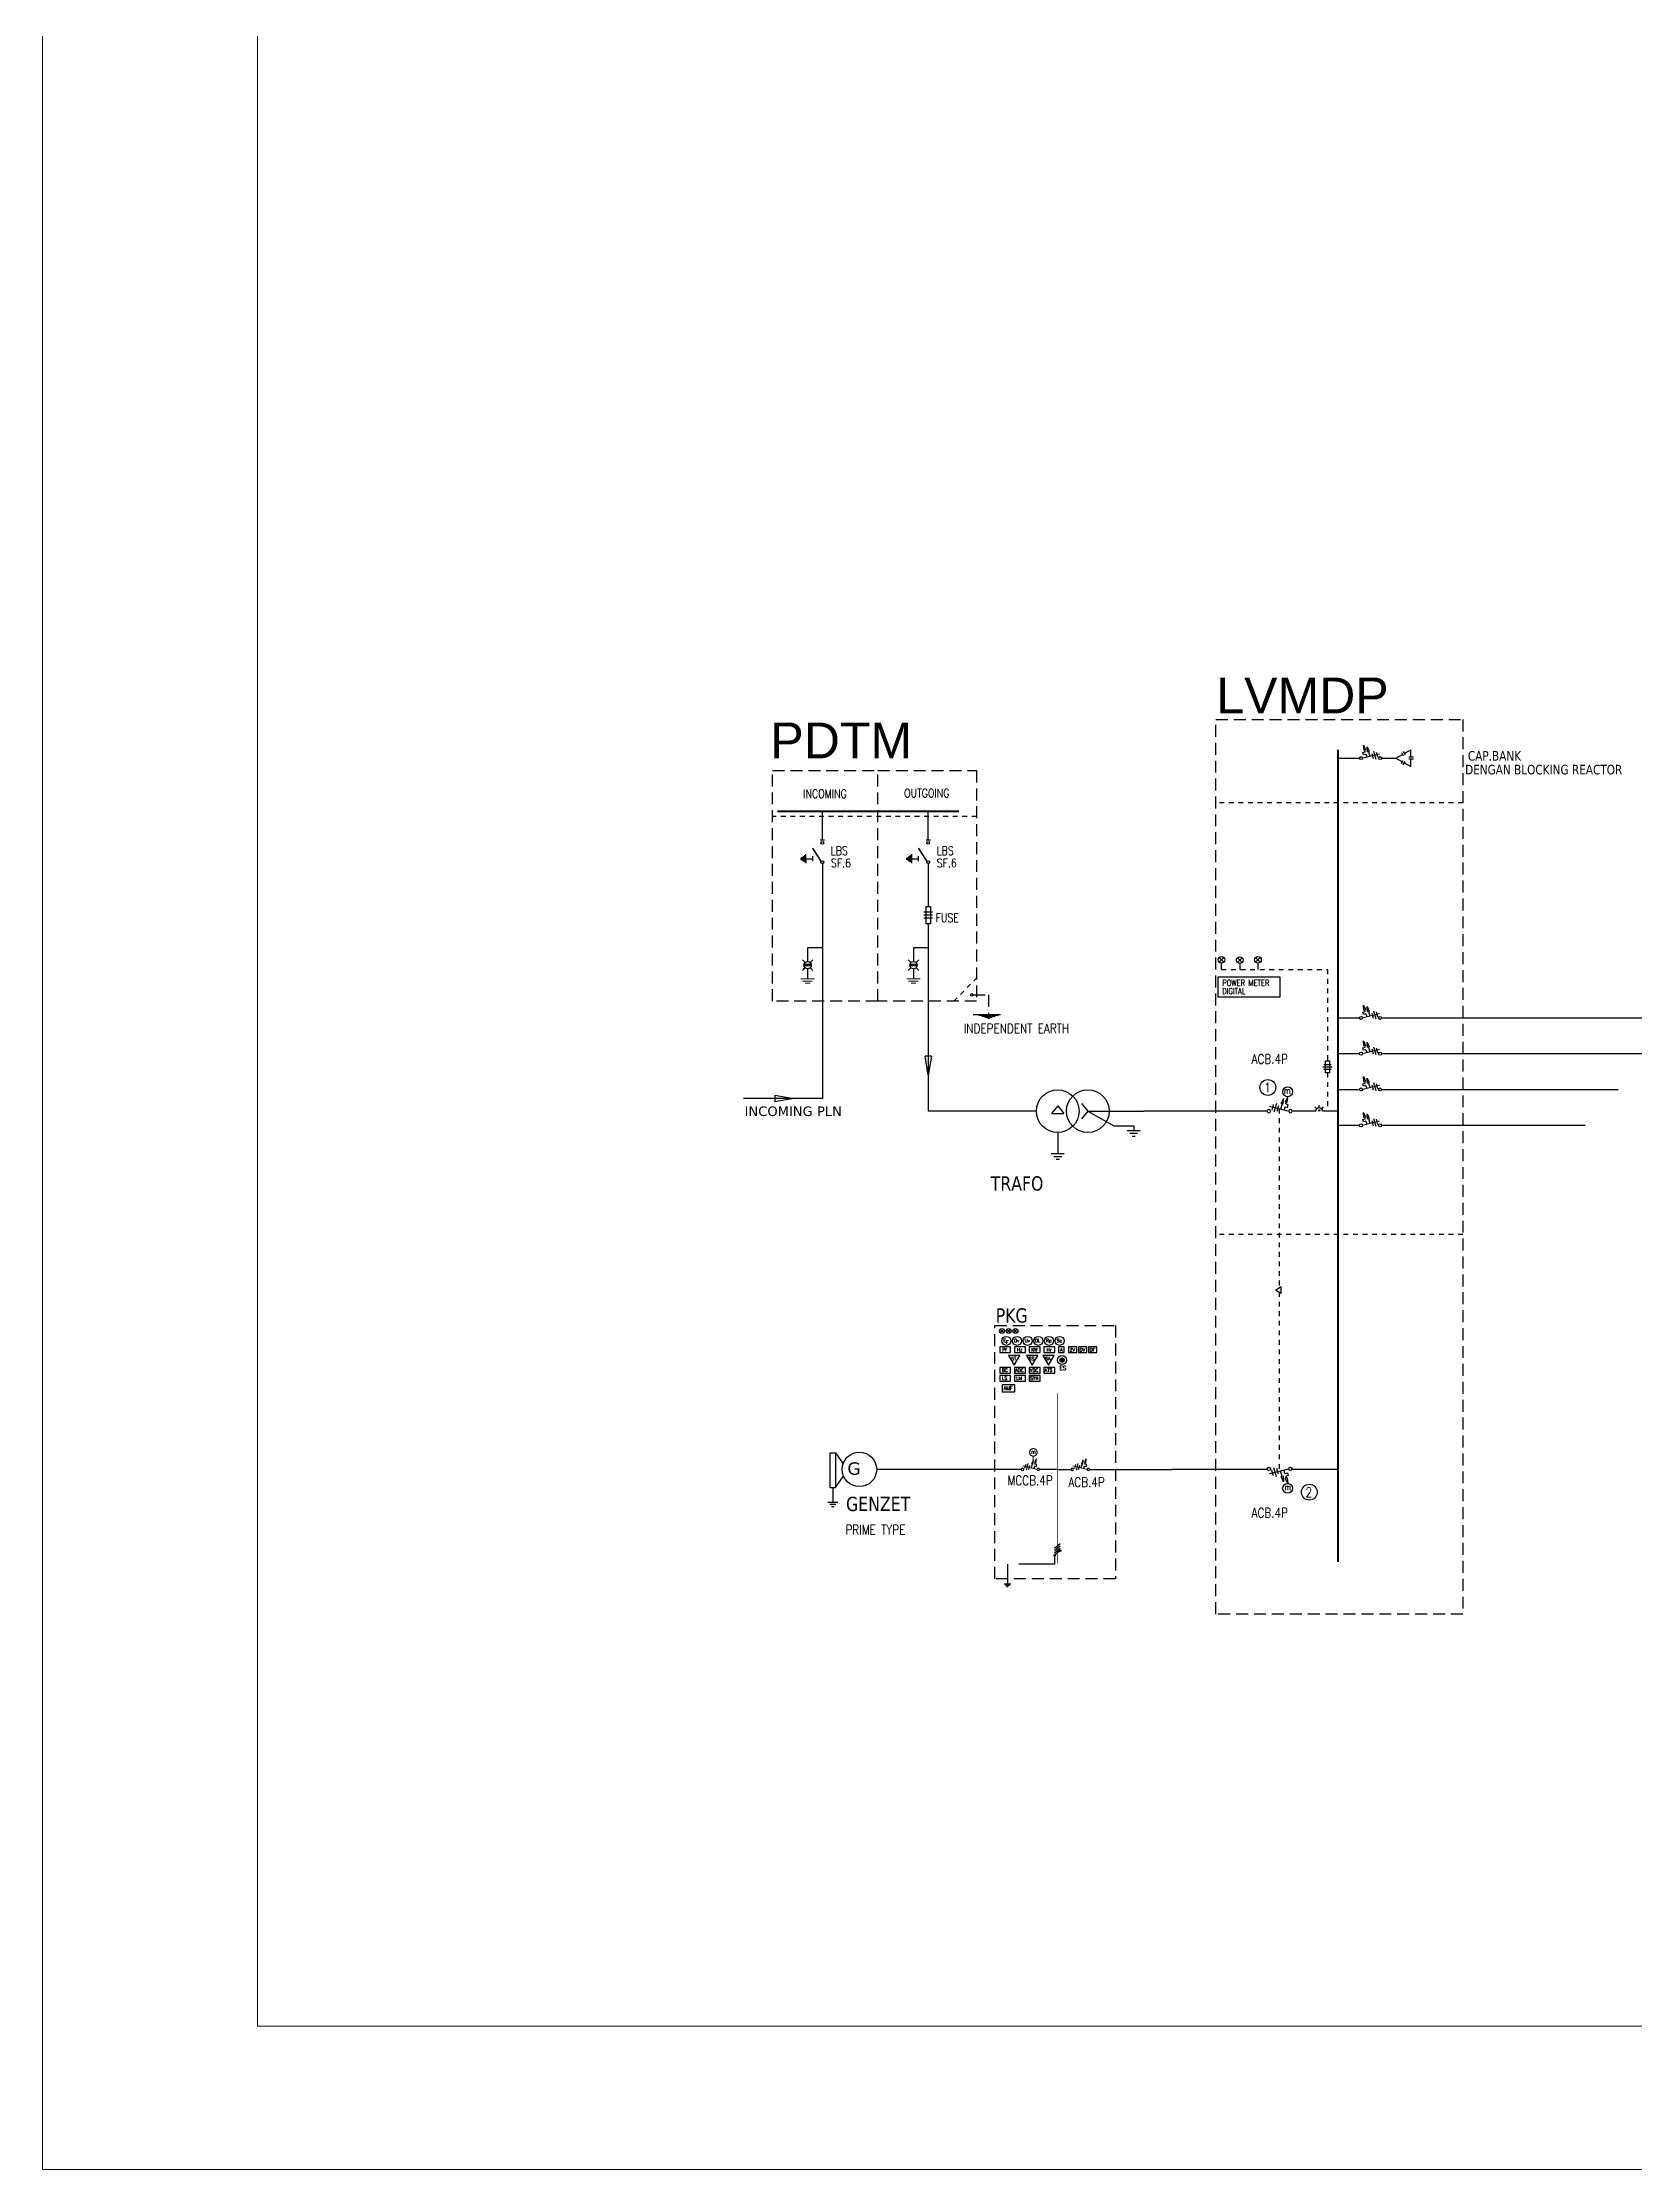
# Model space of a CAD drawing. Header units: inches. Extents: x 31310 to 32350, y 3900 to 5049.
# Drawn here: x 31810 to 31843.36, y 4167.57 to 4212.12 of the extents above; entities that cross this region are included whole.
import ezdxf

# ---------------------------------------------------------------- set-up
doc = ezdxf.new("R2010")
doc.units = ezdxf.units.IN
doc.header["$MEASUREMENT"] = 0
doc.linetypes.add('DASHDOT2', pattern=[0.5, 0.25, -0.125, 0, -0.125])
doc.linetypes.add('HIDDEN', pattern=[0.375, 0.25, -0.125])
for name, color, linetype, lineweight in [('-15', 7, 'Continuous', 15), ('A-FURN-EQPM', 177, 'Continuous', 0), ('cable', 6, 'Continuous', 30), ('US-Elevation', 9, 'Continuous', 5)]:
    doc.layers.add(name, color=color, linetype=linetype, lineweight=lineweight)
for name, color, linetype in [('-PANEL', 1, 'Continuous'), ('-TXT', 7, 'Continuous'), ('KBU', 1, 'Continuous'), ('MCB', 2, 'Continuous'), ('PNL', 5, 'Continuous'), ('TEXT', 7, 'Continuous'), ('WIRING', 4, 'Continuous')]:
    doc.layers.add(name, color=color, linetype=linetype)
doc.styles.add('A', font='ROMANS.SHX', dxfattribs={"width": 0.7})
doc.styles.add('ARIAL', font='arial.ttf')
doc.styles.add('dwi', font='romans.shx', dxfattribs={"width": 0.8, "height": 0.3})
doc.styles.add('DWI1', font='verdana.ttf', dxfattribs={"height": 0.6})
doc.styles.add('RomanS', font='romans.shx')

# ---------------------------------------------------------------- blocks, each defined once
blk = doc.blocks.new('_ClosedBlank')
at = {"color": 0, "linetype": 'ByBlock', "lineweight": -2}
for p, q in [((-1, 0.17), (0, 0)), ((-1, 0.17), (-1, -0.17)), ((0, 0), (-1, -0.17))]:
    blk.add_line(p, q, dxfattribs=at)
blk = doc.blocks.new('-MCCB')
at = {"layer": 'WIRING', "color": 7}
for p, q in [((0.136, 0.233), (0.229, 0.258)), ((0.163, 0.134), (0.136, 0.233)), ((0.256, 0.16), (0.163, 0.134)), ((0.229, 0.258), (0.211, 0.322)), ((0.49, 0.19), (0.546, -0.013)), ((0.563, 0.278), (0.651, -0.04)), ((0.672, 0.24), (0.727, 0.037))]:
    blk.add_line(p, q, dxfattribs=at)
at = {"layer": 'WIRING', "const_width": 0.04}
blk.add_lwpolyline([(0.121, 0), (0.813, 0.173)], dxfattribs=at)
at = {"layer": 'WIRING', "color": 7}
for points in [[(0.256, 0.16), (0.288, 0.044)], [(0.357, 0.266), (0.41, 0.074)]]:
    blk.add_lwpolyline(points, dxfattribs=at)
at = {"layer": 'WIRING'}
for centre in [(0.06, 0), (0.828, 0)]:
    blk.add_circle(centre, 0.0605, dxfattribs=at)
at = {"layer": 'WIRING', "color": 7, "xscale": 0.1999999999999972, "yscale": 0.1999999999999972, "zscale": 0.1999999999999972, "rotation": 105.3991931955513}
for p in [(0.158, 0.515), (0.304, 0.458)]:
    blk.add_blockref('_ClosedBlank', p, dxfattribs=at)
blk = doc.blocks.new('erthrhhrthre')
for p, q in [((-229.505, 130.043), (-229.505, 40.943)), ((-229.505, 40.943), (-103.505, 40.943))]:
    blk.add_line(p, q)
at = {"color": 5}
for p, q in [((-225.005, 127.043), (-225.005, 43.943)), ((-225.005, 43.943), (-106.505, 43.943))]:
    blk.add_line(p, q, dxfattribs=at)
at = {"layer": 'A-FURN-EQPM', "color": 0, "linetype": 'ByBlock', "lineweight": -2, "ltscale": 0.25}
blk.add_lwpolyline([(-229.505, 40.943), (-103.505, 40.943), (-103.505, 130.043), (-229.505, 130.043)], close=True, dxfattribs=at)

msp = doc.modelspace()

# ---------------------------------------------------------------- hatches: boundary and pattern name
h = msp.add_hatch()
h.set_pattern_fill('ANSI31', color=8, scale=0.08171, style=0)
h.set_pattern_definition([(45, (31864.634732, 4172.507823), (-0.0072222286, 0.0072222286), [])])
h.paths.add_polyline_path([(31831.307, 4184.525, 1), (31831.396, 4184.525, 1)])

# ---------------------------------------------------------------- linework, layer by layer
at = {"layer": '-15'}
for p, q in [((31825.883, 4192.508), (31826.165, 4192.508)), ((31825.917, 4192.463), (31826.12, 4192.463)), ((31826.074, 4192.418), (31825.973, 4192.418)), ((31828.1, 4192.508), (31828.381, 4192.508)), ((31828.134, 4192.463), (31828.337, 4192.463)), ((31828.291, 4192.418), (31828.19, 4192.418))]:
    msp.add_line(p, q, dxfattribs=at)
at = {"layer": '-15', "linetype": 'HIDDEN', "ltscale": 2}
msp.add_line((31830.751, 4182.434), (31830.751, 4182.514), dxfattribs=at)
msp.add_circle((31830.751, 4182.592), 0.0782, dxfattribs=at)
at = {"layer": '-PANEL'}
msp.add_line((31826.334, 4192.779), (31826.334, 4190.004), dxfattribs=at)
at = {"layer": '-TXT', "ltscale": 2}
for p, q in [((31835.824, 4185.992), (31835.939, 4186.064)), ((31835.939, 4185.92), (31835.824, 4185.992)), ((31835.939, 4185.92), (31835.939, 4186.064))]:
    msp.add_line(p, q, dxfattribs=at)
at = {"color": 2}
for p, q in [((31825.913, 4192.908), (31825.969, 4192.852)), ((31825.969, 4192.743), (31825.913, 4192.687)), ((31825.969, 4192.743), (31825.931, 4192.705)), ((31826.134, 4192.908), (31826.078, 4192.852)), ((31826.078, 4192.743), (31826.134, 4192.687)), ((31828.13, 4192.908), (31828.186, 4192.852)), ((31828.186, 4192.743), (31828.13, 4192.687)), ((31828.186, 4192.743), (31828.148, 4192.705)), ((31828.351, 4192.908), (31828.295, 4192.852)), ((31828.295, 4192.743), (31828.351, 4192.687)), ((31826.497, 4181.858), (31826.497, 4182.583)), ((31826.497, 4182.583), (31826.606, 4182.583)), ((31826.606, 4182.583), (31826.606, 4181.858)), ((31826.606, 4182.583), (31826.768, 4182.353)), ((31826.606, 4181.858), (31826.768, 4182.088)), ((31826.497, 4181.858), (31826.606, 4181.858))]:
    msp.add_line(p, q, dxfattribs=at)
at = {"color": 7}
for p, q in [((31826.1, 4192.811), (31825.948, 4192.811)), ((31826.1, 4192.784), (31825.948, 4192.784)), ((31828.316, 4192.811), (31828.165, 4192.811)), ((31828.316, 4192.784), (31828.165, 4192.784))]:
    msp.add_line(p, q, dxfattribs=at)
at = {"ltscale": 2}
for p, q in [((31836.813, 4190.668), (31837.012, 4190.668)), ((31836.833, 4190.716), (31836.992, 4190.716)), ((31836.833, 4190.619), (31836.992, 4190.619))]:
    msp.add_line(p, q, dxfattribs=at)
at = {"color": 5, "ltscale": 0.03}
msp.add_line((31836.734, 4189.738), (31836.734, 4189.738), dxfattribs=at)
at = {"color": 5, "const_width": 0.0464, "elevation": 0}
msp.add_lwpolyline([(31829.194, 4196.02), (31825.392, 4196.02)], dxfattribs=at)
at = {"color": 7, "ltscale": 2, "elevation": 0}
msp.add_lwpolyline([(31836.869, 4190.79), (31836.957, 4190.79), (31836.957, 4190.545), (31836.869, 4190.545)], close=True, dxfattribs=at)
at = {"color": 2}
for centre, radius in [((31826.024, 4192.798), 0.077), ((31828.241, 4192.798), 0.077), ((31827.109, 4182.235), 0.361)]:
    msp.add_circle(centre, radius, dxfattribs=at)
at = {"color": 0}
for centre in [(31835.661, 4190.235), (31836.532, 4181.758)]:
    msp.add_circle(centre, 0.166, dxfattribs=at)
at = {"ltscale": 2}
msp.add_circle((31836.738, 4189.753), 0.0148, dxfattribs=at)
at = {"color": 8}
msp.add_circle((31831.352, 4184.525), 0.0449, dxfattribs=at)
at = {"layer": 'cable'}
for p, q in [((31826.334, 4195.415), (31826.334, 4196.017)), ((31828.551, 4195.415), (31828.551, 4196.017)), ((31826.334, 4193.161), (31826.024, 4193.161)), ((31826.024, 4193.161), (31826.024, 4192.875)), ((31828.551, 4193.161), (31828.241, 4193.161)), ((31828.241, 4193.161), (31828.241, 4192.875)), ((31826.024, 4192.721), (31826.024, 4192.508)), ((31828.241, 4192.721), (31828.241, 4192.508))]:
    msp.add_line(p, q, dxfattribs=at)
at = {"layer": 'KBU'}
for p, q in [((31826.333, 4194.981), (31826.333, 4194.981)), ((31826.333, 4194.981), (31826.333, 4194.981)), ((31828.55, 4194.981), (31828.55, 4194.981)), ((31828.55, 4194.981), (31828.55, 4194.981))]:
    msp.add_line(p, q, dxfattribs=at)
at = {"layer": 'KBU', "color": 8}
for p, q in [((31828.642, 4193.909), (31828.46, 4193.909)), ((31828.642, 4193.844), (31828.46, 4193.844)), ((31828.642, 4193.779), (31828.46, 4193.779))]:
    msp.add_line(p, q, dxfattribs=at)
at = {"layer": 'KBU', "linetype": 'Continuous'}
msp.add_line((31828.551, 4193.641), (31828.551, 4193.659), dxfattribs=at)
at = {"layer": 'MCB'}
for p, q in [((31826.38, 4195.415), (31826.289, 4195.415)), ((31828.596, 4195.415), (31828.506, 4195.415))]:
    msp.add_line(p, q, dxfattribs=at)
at = {"layer": 'MCB', "const_width": 0.0338, "elevation": 0}
for points in [[(31826.308, 4194.968), (31826.128, 4195.248)], [(31828.525, 4194.968), (31828.345, 4195.248)]]:
    msp.add_lwpolyline(points, dxfattribs=at)
at = {"layer": 'MCB', "elevation": 0}
msp.add_lwpolyline([(31828.505, 4194.029), (31828.597, 4194.029), (31828.597, 4193.659), (31828.505, 4193.659)], close=True, dxfattribs=at)
at = {"layer": 'MCB'}
for centre in [(31826.332, 4195.359), (31828.549, 4195.359), (31826.331, 4194.952), (31828.548, 4194.952)]:
    msp.add_circle(centre, 0.0293, dxfattribs=at)
at = {"layer": 'PNL', "color": 3}
for p, q in [((31825.881, 4195.042), (31825.881, 4195.004)), ((31825.905, 4195.062), (31825.906, 4194.987)), ((31825.93, 4195.082), (31825.931, 4194.968)), ((31825.955, 4195.101), (31825.955, 4194.951)), ((31825.982, 4195.123), (31825.983, 4194.931)), ((31825.983, 4195.027), (31826.131, 4195.027)), ((31826.131, 4194.978), (31826.131, 4195.077)), ((31828.098, 4195.042), (31828.098, 4195.004)), ((31828.122, 4195.062), (31828.122, 4194.987)), ((31828.147, 4195.082), (31828.147, 4194.968)), ((31828.171, 4195.101), (31828.172, 4194.951)), ((31828.199, 4195.123), (31828.199, 4194.931)), ((31828.199, 4195.027), (31828.348, 4195.027)), ((31828.348, 4194.978), (31828.348, 4195.077))]:
    msp.add_line(p, q, dxfattribs=at)
at = {"layer": 'PNL', "color": 7, "linetype": 'HIDDEN'}
for p, q in [((31829.491, 4192.174), (31829.813, 4192.174)), ((31829.813, 4192.174), (31829.813, 4191.761))]:
    msp.add_line(p, q, dxfattribs=at)
at = {"layer": 'PNL', "color": 7}
for p, q in [((31829.49, 4191.761), (31830.06, 4191.761)), ((31830.016, 4191.741), (31829.61, 4191.741)), ((31829.954, 4191.72), (31829.672, 4191.72)), ((31829.892, 4191.7), (31829.734, 4191.7)), ((31829.83, 4191.68), (31829.796, 4191.68))]:
    msp.add_line(p, q, dxfattribs=at)
msp.add_circle((31829.464, 4192.174), 0.0264, dxfattribs=at)
at = {"layer": 'WIRING', "color": 6}
for p, q in [((31837.584, 4197.128), (31837.13, 4197.128)), ((31838.047, 4197.132), (31838.341, 4197.133))]:
    msp.add_line(p, q, dxfattribs=at)
at = {"layer": 'WIRING', "color": 7, "ltscale": 2}
for p, q in [((31838.341, 4197.133), (31838.481, 4197.21)), ((31838.341, 4197.133), (31838.481, 4197.055)), ((31838.46, 4197.248), (31838.497, 4197.182)), ((31838.46, 4197.018), (31838.497, 4197.084)), ((31838.5, 4197.27), (31838.536, 4197.203)), ((31838.5, 4196.996), (31838.536, 4197.062)), ((31838.52, 4197.232), (31838.655, 4197.307)), ((31838.714, 4197.155), (31838.617, 4197.155)), ((31838.714, 4197.11), (31838.617, 4197.11)), ((31838.655, 4197.155), (31838.655, 4197.307)), ((31838.655, 4196.959), (31838.655, 4197.11)), ((31838.52, 4197.033), (31838.655, 4196.959)), ((31831.314, 4180.676), (31831.197, 4180.577)), ((31831.314, 4180.629), (31831.197, 4180.529)), ((31831.314, 4180.581), (31831.197, 4180.481)), ((31831.302, 4180.523), (31831.208, 4180.443))]:
    msp.add_line(p, q, dxfattribs=at)
at = {"layer": 'WIRING', "color": 7, "linetype": 'HIDDEN'}
for p, q in [((31825.29, 4196.874), (31827.495, 4196.874)), ((31825.29, 4192.041), (31825.29, 4196.874)), ((31827.495, 4192.041), (31827.495, 4196.874)), ((31827.495, 4196.874), (31829.564, 4196.874)), ((31829.564, 4196.874), (31829.564, 4192.043)), ((31829.564, 4196.874), (31829.564, 4192.043)), ((31827.495, 4192.041), (31825.29, 4192.041)), ((31829.564, 4192.043), (31827.495, 4192.043))]:
    msp.add_line(p, q, dxfattribs=at)
at = {"layer": 'WIRING', "color": 7, "linetype": 'HIDDEN', "ltscale": 0.05}
for p, q in [((31839.748, 4196.199), (31834.575, 4196.199)), ((31829.564, 4195.91), (31825.29, 4195.912)), ((31829.083, 4192.043), (31829.564, 4192.523)), ((31839.748, 4187.156), (31834.575, 4187.156))]:
    msp.add_line(p, q, dxfattribs=at)
at = {"layer": 'WIRING', "ltscale": 2}
for p, q in [((31826.334, 4194.923), (31826.334, 4192.779)), ((31828.551, 4194.923), (31828.551, 4194.029)), ((31834.692, 4192.709), (31834.692, 4192.839)), ((31835.074, 4192.833), (31835.074, 4192.709)), ((31835.456, 4192.839), (31835.456, 4192.709)), ((31828.551, 4192.043), (31828.551, 4189.738)), ((31838.046, 4191.693), (31861.012, 4191.693)), ((31838.046, 4190.943), (31843.645, 4190.943)), ((31826.334, 4190.004), (31824.684, 4190.004)), ((31830.815, 4189.738), (31828.551, 4189.738)), ((31831.261, 4189.851), (31831.13, 4189.693)), ((31831.13, 4189.693), (31831.392, 4189.693)), ((31831.261, 4189.851), (31831.392, 4189.693)), ((31831.761, 4189.896), (31831.892, 4189.738)), ((31831.892, 4189.738), (31831.761, 4189.581)), ((31831.892, 4189.738), (31833.065, 4189.738)), ((31835.65, 4189.738), (31833.065, 4189.738)), ((31835.65, 4189.738), (31833.065, 4189.738)), ((31836.666, 4189.738), (31836.171, 4189.738)), ((31837.13, 4189.738), (31836.811, 4189.738)), ((31838.046, 4189.443), (31842.311, 4189.443)), ((31830.498, 4182.235), (31827.47, 4182.235)), ((31831.255, 4182.235), (31831.542, 4182.235)), ((31831.927, 4182.235), (31833.653, 4182.235)), ((31831.927, 4182.235), (31833.653, 4182.235)), ((31835.65, 4182.235), (31833.653, 4182.235)), ((31836.171, 4182.24), (31837.13, 4182.24))]:
    msp.add_line(p, q, dxfattribs=at)
at = {"layer": 'WIRING', "color": 4, "ltscale": 2}
msp.add_line((31828.551, 4193.641), (31828.551, 4192.043), dxfattribs=at)
at = {"layer": 'WIRING', "color": 8}
for p, q in [((31834.742, 4192.959), (31834.642, 4192.86)), ((31834.642, 4192.959), (31834.742, 4192.86)), ((31835.123, 4192.953), (31835.024, 4192.854)), ((31835.024, 4192.953), (31835.123, 4192.854)), ((31835.406, 4192.959), (31835.505, 4192.86)), ((31835.505, 4192.959), (31835.406, 4192.86)), ((31830.058, 4185.172), (31830.131, 4185.099)), ((31830.131, 4185.172), (31830.058, 4185.099)), ((31830.272, 4185.172), (31830.198, 4185.099)), ((31830.198, 4185.172), (31830.272, 4185.099)), ((31830.339, 4185.172), (31830.413, 4185.099)), ((31830.413, 4185.172), (31830.339, 4185.099))]:
    msp.add_line(p, q, dxfattribs=at)
at = {"layer": 'WIRING', "color": 7, "linetype": 'HIDDEN', "ltscale": 0.02}
for p, q in [((31834.692, 4192.709), (31836.913, 4192.709)), ((31836.913, 4192.709), (31836.913, 4190.79)), ((31836.913, 4190.545), (31836.913, 4189.738)), ((31835.897, 4189.789), (31835.897, 4186.038)), ((31835.897, 4185.947), (31835.897, 4182.195))]:
    msp.add_line(p, q, dxfattribs=at)
at = {"layer": 'WIRING', "color": 1, "ltscale": 2}
for p, q in [((31837.13, 4191.695), (31837.583, 4191.695)), ((31837.13, 4190.945), (31837.583, 4190.945)), ((31837.13, 4190.195), (31837.583, 4190.195)), ((31838.046, 4190.193), (31842.997, 4190.193)), ((31837.13, 4189.445), (31837.583, 4189.445))]:
    msp.add_line(p, q, dxfattribs=at)
at = {"layer": 'WIRING', "color": 7, "linetype": 'DASHDOT2', "ltscale": 3}
for p, q in [((31831.892, 4189.738), (31832.434, 4189.429)), ((31831.261, 4189.292), (31831.261, 4188.853)), ((31832.434, 4189.429), (31832.853, 4189.429)), ((31832.769, 4189.275), (31832.936, 4189.275)), ((31832.818, 4189.213), (31832.887, 4189.213)), ((31832.853, 4189.429), (31832.853, 4189.336)), ((31831.177, 4188.792), (31831.345, 4188.792)), ((31831.226, 4188.73), (31831.296, 4188.73)), ((31826.449, 4181.55), (31826.654, 4181.55)), ((31826.489, 4181.505), (31826.613, 4181.505)), ((31826.551, 4181.858), (31826.551, 4181.55)), ((31826.525, 4181.459), (31826.577, 4181.459)), ((31831.197, 4180.252), (31830.209, 4180.252)), ((31830.209, 4180.252), (31830.209, 4179.841)), ((31831.197, 4180.418), (31831.197, 4180.252)), ((31830.141, 4179.841), (31830.278, 4179.841)), ((31830.168, 4179.811), (31830.251, 4179.811)), ((31830.192, 4179.781), (31830.227, 4179.781))]:
    msp.add_line(p, q, dxfattribs=at)
at = {"layer": 'WIRING'}
for p, q in [((31836.687, 4189.79), (31836.646, 4189.831)), ((31836.738, 4189.811), (31836.738, 4189.865)), ((31836.79, 4189.79), (31836.831, 4189.831)), ((31831.255, 4182.235), (31830.883, 4182.235))]:
    msp.add_line(p, q, dxfattribs=at)
at = {"layer": 'WIRING', "color": 7, "linetype": 'Continuous', "ltscale": 3}
for p, q in [((31832.714, 4189.336), (31832.991, 4189.336)), ((31831.122, 4188.853), (31831.4, 4188.853))]:
    msp.add_line(p, q, dxfattribs=at)
at = {"layer": 'WIRING', "color": 7}
for p, q in [((31831.28, 4184.801), (31831.28, 4184.681)), ((31831.4, 4184.801), (31831.28, 4184.801)), ((31831.28, 4184.681), (31831.4, 4184.681)), ((31831.4, 4184.681), (31831.4, 4184.801))]:
    msp.add_line(p, q, dxfattribs=at)
at = {"layer": 'WIRING', "color": 7, "linetype": 'HIDDEN', "elevation": 0}
for points in [[(31834.575, 4197.944), (31839.748, 4197.944), (31839.748, 4179.205), (31834.575, 4179.205)], [(31829.945, 4185.246), (31832.471, 4185.246), (31832.471, 4179.943), (31829.945, 4179.943)]]:
    msp.add_lwpolyline(points, close=True, dxfattribs=at)
at = {"layer": 'WIRING', "elevation": 0}
for points, const_width in [([(31837.13, 4197.31), (31837.13, 4186.265)], 0.04), ([(31837.13, 4186.265), (31837.13, 4180.299)], 0.04), ([(31831.255, 4183.83), (31831.255, 4180.261)], 0.0173)]:
    msp.add_lwpolyline(points, dxfattribs=dict(at, const_width=const_width))
at = {"layer": 'WIRING', "color": 8, "elevation": 0}
msp.add_lwpolyline([(31834.621, 4192.55), (31835.913, 4192.55), (31835.913, 4192.128), (31834.621, 4192.128)], close=True, dxfattribs=at)
at = {"layer": 'WIRING', "color": 7, "elevation": 0}
for points in [[(31830.046, 4184.801), (31830.046, 4184.681), (31830.276, 4184.681), (31830.276, 4184.801)], [(31830.232, 4184.624), (31830.351, 4184.419), (31830.47, 4184.624)], [(31830.354, 4184.801), (31830.354, 4184.681), (31830.585, 4184.681), (31830.585, 4184.801)], [(31830.605, 4184.624), (31830.724, 4184.419), (31830.843, 4184.624)], [(31830.663, 4184.801), (31830.663, 4184.681), (31830.894, 4184.681), (31830.894, 4184.801)], [(31830.948, 4184.624), (31831.067, 4184.419), (31831.186, 4184.624)], [(31830.972, 4184.801), (31830.972, 4184.681), (31831.202, 4184.681), (31831.202, 4184.801)], [(31831.489, 4184.801), (31831.489, 4184.681), (31831.665, 4184.681), (31831.665, 4184.801)], [(31831.699, 4184.801), (31831.699, 4184.681), (31831.875, 4184.681), (31831.875, 4184.801)], [(31831.908, 4184.801), (31831.908, 4184.681), (31832.084, 4184.681), (31832.084, 4184.801)], [(31830.046, 4184.372), (31830.046, 4184.252), (31830.276, 4184.252), (31830.276, 4184.372)], [(31830.046, 4184.202), (31830.046, 4184.082), (31830.276, 4184.082), (31830.276, 4184.202)], [(31830.354, 4184.372), (31830.354, 4184.252), (31830.585, 4184.252), (31830.585, 4184.372)], [(31830.354, 4184.202), (31830.354, 4184.082), (31830.585, 4184.082), (31830.585, 4184.202)], [(31830.663, 4184.372), (31830.663, 4184.252), (31830.894, 4184.252), (31830.894, 4184.372)], [(31830.663, 4184.202), (31830.663, 4184.082), (31830.894, 4184.082), (31830.894, 4184.202)], [(31830.972, 4184.372), (31830.972, 4184.252), (31831.202, 4184.252), (31831.202, 4184.372)], [(31830.097, 4183.863), (31830.362, 4183.863), (31830.362, 4184.005), (31830.097, 4184.005)]]:
    msp.add_lwpolyline(points, close=True, dxfattribs=at)
at = {"layer": 'WIRING', "color": 7}
for centre, radius in [((31834.692, 4192.909), 0.0701), ((31835.074, 4192.903), 0.0701), ((31835.456, 4192.909), 0.0701), ((31836.078, 4190.145), 0.104), ((31836.078, 4190.145), 0.104), ((31830.094, 4185.135), 0.0518), ((31830.235, 4185.135), 0.0518), ((31830.376, 4185.135), 0.0518), ((31830.186, 4184.928), 0.0943), ((31830.409, 4184.928), 0.0943), ((31830.632, 4184.928), 0.0943), ((31830.855, 4184.928), 0.0943), ((31831.078, 4184.928), 0.0943), ((31831.3, 4184.928), 0.0943), ((31831.352, 4184.525), 0.0943), ((31836.077, 4181.839), 0.104)]:
    msp.add_circle(centre, radius, dxfattribs=at)
at = {"layer": 'WIRING', "ltscale": 2}
for centre in [(31831.261, 4189.738), (31831.892, 4189.738)]:
    msp.add_circle(centre, 0.447, dxfattribs=at)
at = {"layer": 'WIRING', "color": 7, "ltscale": 2}
for centre in [(31831.197, 4180.433), (31831.314, 4180.533)]:
    msp.add_circle(centre, 0.0152, dxfattribs=at)
at = {"layer": 'WIRING'}
msp.add_arc((31836.738, 4189.738), 0.0726, 0, 180, dxfattribs=at)

# ---------------------------------------------------------------- block references
at = {"layer": 'US-Elevation', "color": 1}
msp.add_blockref('erthrhhrthre', (32039.505, 4126.629), dxfattribs=at)
at = {"layer": 'WIRING'}
for p, xscale, yscale, zscale in [((31837.584, 4197.133), 0.5210820895517827, 0.5210820895517827, 0.5210820895517827), ((31837.583, 4191.693), 0.5210820895517827, 0.5210820895517827, 0.5210820895517827), ((31837.583, 4190.943), 0.5210820895517827, 0.5210820895517827, 0.5210820895517827), ((31837.583, 4190.193), 0.5210820895517827, 0.5210820895517827, 0.5210820895517827), ((31836.171, 4189.738), -0.5862173507448462, 0.5862173507466651, 0.586217350746269), ((31837.583, 4189.443), 0.5210820895517827, 0.5210820895517827, 0.5210820895517827), ((31830.883, 4182.235), -0.4333333333488554, 0.4333333333506744, 0.4333333333506168), ((31831.927, 4182.235), -0.4333333333488554, 0.4333333333506744, 0.4333333333506168)]:
    msp.add_blockref('-MCCB', p, dxfattribs=dict(at, xscale=xscale, yscale=yscale, zscale=zscale))
at = {"layer": 'WIRING', "ltscale": 2, "xscale": 0.3999999999996362, "yscale": 0.3999999999996362, "zscale": 0.3999999999996362, "rotation": 270}
msp.add_blockref('_ClosedBlank', (31828.551, 4190.491), dxfattribs=at)
at = {"layer": 'WIRING', "ltscale": 2, "xscale": 0.4000000000014552, "yscale": 0.4000000000014552, "zscale": 0.4000000000014552}
msp.add_blockref('_ClosedBlank', (31825.736, 4190.004), dxfattribs=at)
at = {"layer": 'WIRING', "xscale": 0.5862173507466318, "yscale": 0.5862173507466318, "zscale": 0.5862173507466318, "rotation": 179.9202206062421}
msp.add_blockref('-MCCB', (31836.171, 4182.245), dxfattribs=at)

# ---------------------------------------------------------------- texts
at = {"layer": '-TXT', "style": 'ARIAL'}
for s, p in [('LVMDP', (31834.584, 4198.071)), ('PDTM', (31825.244, 4197.129))]:
    msp.add_text(s, height=0.75, dxfattribs=at).set_placement(p)
at = {"layer": '-TXT', "style": 'DWI1', "width": 0.8}
for s, height, p in [('CAP.BANK', 0.2, (31839.852, 4197.081)), ('DENGAN BLOCKING REACTOR', 0.2, (31839.794, 4196.793)), ('TRAFO ', 0.3, (31829.858, 4188.075)), ('PKG', 0.3, (31829.963, 4185.31)), ('GENZET', 0.3, (31826.829, 4181.362))]:
    msp.add_text(s, height=height, dxfattribs=at).set_placement(p)
at = {"layer": '-TXT', "color": 8, "ltscale": 2, "style": 'A', "width": 0.85}
msp.add_text('AMF', height=0.0838, dxfattribs=at).set_placement((31830.128, 4183.892))
at = {"layer": '-TXT', "ltscale": 2, "style": 'dwi', "width": 0.8}
msp.add_text('m', height=0.0867, dxfattribs=at).set_placement((31830.703, 4182.562))
at = {"color": 0, "style": 'dwi', "width": 0.8}
for s, p in [('INDEPENDENT EARTH', (31829.293, 4191.37)), ('ACB.4P', (31835.323, 4190.731)), ('MCCB.4P', (31830.21, 4181.905)), ('ACB.4P', (31831.486, 4181.867)), ('PRIME TYPE', (31826.816, 4180.871)), ('ACB.4P', (31835.323, 4181.227))]:
    msp.add_text(s, height=0.2, dxfattribs=at).set_placement(p)
at = {"color": 2, "style": 'DWI1'}
for s, height, p in [('INCOMING PLN', 0.2, (31824.703, 4189.637)), ('G', 0.26, (31826.857, 4182.123))]:
    msp.add_text(s, height=height, dxfattribs=at).set_placement(p)
at = {"color": 8, "style": 'RomanS'}
for s, height, p in [('Pf', 0.0686, (31830.102, 4184.706)), ('E', 0.0686, (31830.124, 4184.899)), ('F', 0.0686, (31830.18, 4184.865)), ('ST', 0.0686, (31830.289, 4184.521)), ('Ov', 0.0686, (31830.346, 4184.899)), ('Hz', 0.0686, (31830.406, 4184.706)), ('Uv', 0.0686, (31830.569, 4184.899)), ('SS', 0.0686, (31830.657, 4184.521)), ('KW', 0.0686, (31830.706, 4184.706)), ('OL', 0.0686, (31830.784, 4184.899)), ('SA', 0.0686, (31831, 4184.521)), ('Rp', 0.0686, (31831.015, 4184.899)), ('Hr', 0.0686, (31831.032, 4184.706)), ('Sc', 0.0686, (31831.242, 4184.899)), ('A', 0.0686, (31831.311, 4184.706)), ('ZV', 0.0686, (31831.512, 4184.706)), ('DV', 0.0686, (31831.722, 4184.706)), ('DF', 0.0686, (31831.931, 4184.706)), ('BC', 0.0686, (31830.093, 4184.279)), ('LS', 0.0686, (31830.093, 4184.109)), ('ADC', 0.0686, (31830.372, 4184.279)), ('LM', 0.0686, (31830.392, 4184.109)), ('VDC', 0.0686, (31830.68, 4184.279)), ('SYN', 0.0686, (31830.684, 4184.109)), ('ATS', 0.0686, (31830.989, 4184.279)), ('ES', 0.0857, (31831.297, 4184.316))]:
    msp.add_text(s, height=height, dxfattribs=at).set_placement(p)
at = {"layer": 'TEXT', "style": 'RomanS', "width": 0.8}
for s, p in [('INCOMING', (31825.93, 4196.298)), ('OUTGOING', (31828.044, 4196.311)), ('LBS', (31826.509, 4195.104)), ('LBS', (31828.726, 4195.104)), ('SF.6', (31826.512, 4194.847)), ('SF.6', (31828.728, 4194.847)), ('FUSE', (31828.705, 4193.699))]:
    msp.add_text(s, height=0.18, dxfattribs=at).set_placement(p)
at = {"layer": 'WIRING', "color": 7, "style": 'dwi', "width": 0.8}
for s, height, p in [('POWER METER', 0.13, (31834.708, 4192.362)), ('DIGITAL', 0.13, (31834.708, 4192.187)), ('m', 0.132, (31836.002, 4190.103)), ('m', 0.132, (31836.014, 4181.797))]:
    msp.add_text(s, height=height, dxfattribs=at).set_placement(p)
at = {"layer": 'WIRING', "ltscale": 2, "style": 'dwi', "width": 0.8}
for s, p in [('1', (31835.584, 4190.134)), ('2', (31836.455, 4181.657))]:
    msp.add_text(s, height=0.2, dxfattribs=at).set_placement(p)

doc.saveas('drawing.dxf')
